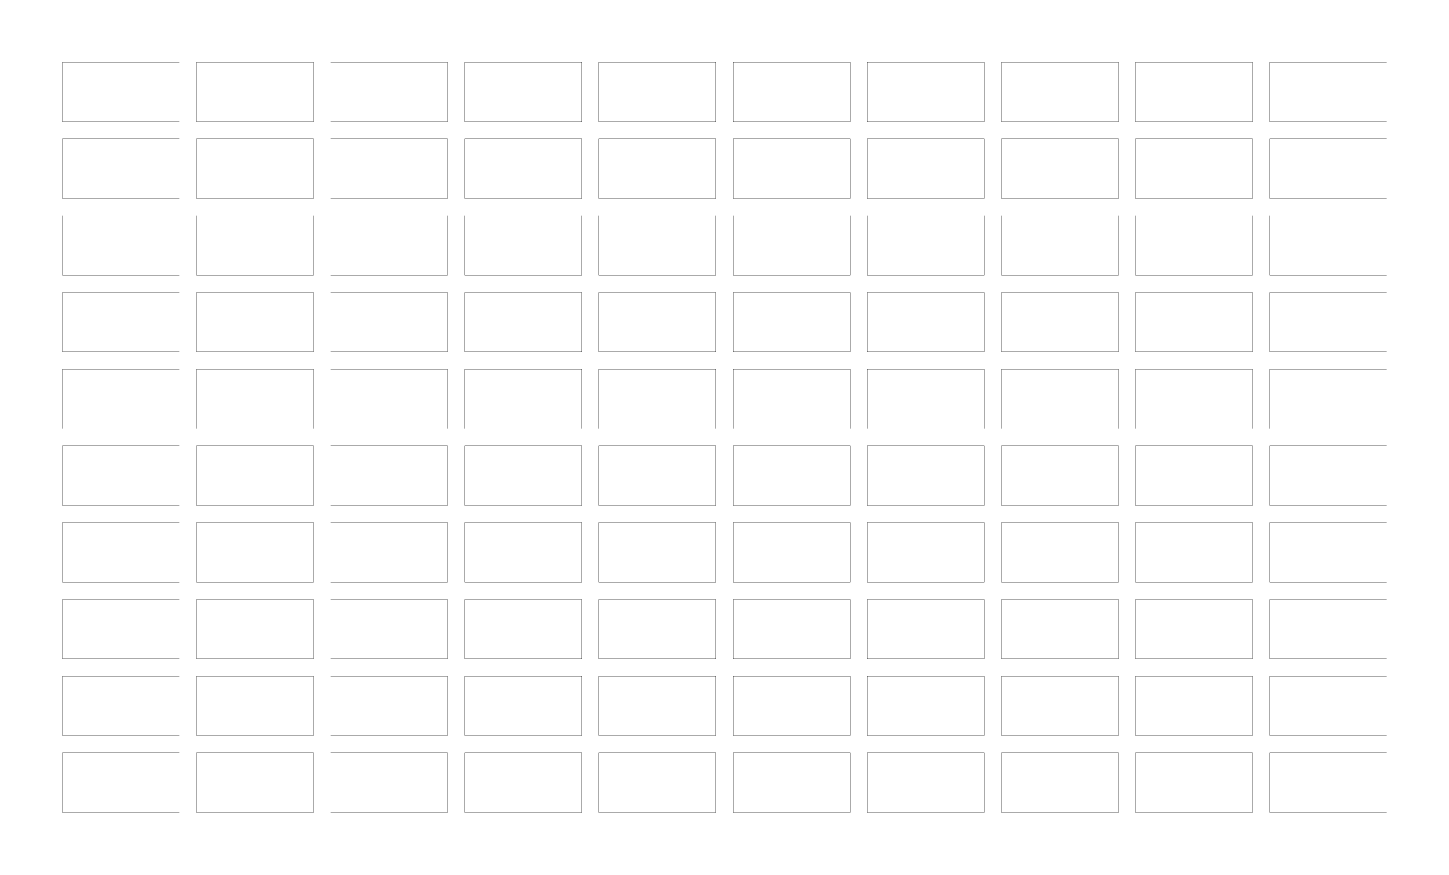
# Model space of a CAD drawing. Extents: x 2.8 to 52.6, y 3.8 to 33.1.
import ezdxf

# ---------------------------------------------------------------- set-up
doc = ezdxf.new("R2010")
doc.units = 0
doc.layers.get('0').update_dxf_attribs({"linetype": 'CONTINUOUS'})

msp = doc.modelspace()

# ---------------------------------------------------------------- linework, layer by layer
at = {"color": 0}
for points, const_width in [([(2.76839, 33.0951), (52.5942, 33.0951), (52.5942, 3.81342), (2.76839, 3.81342), (2.76839, 33.0951)], 0.00915), ([(3.99854, 31.8724), (8.18158, 31.8724), (8.18158, 29.7439), (3.99854, 29.7439), (3.99854, 31.8724)], 0.01042), ([(8.79676, 31.8724), (12.9798, 31.8724), (12.9798, 29.7439), (8.79676, 29.7439), (8.79676, 31.8724)], 0.01042), ([(13.595, 31.8724), (17.7781, 31.8724), (17.7781, 29.7439), (13.595, 29.7439), (13.595, 31.8724)], 0.01042), ([(18.3932, 31.8724), (22.5763, 31.8724), (22.5763, 29.7439), (18.3932, 29.7439), (18.3932, 31.8724)], 0.01042), ([(23.1915, 31.8724), (27.3744, 31.8724), (27.3744, 29.7439), (23.1915, 29.7439), (23.1915, 31.8724)], 0.01042), ([(27.9897, 31.8724), (32.1728, 31.8724), (32.1728, 29.7439), (27.9897, 29.7439), (27.9897, 31.8724)], 0.01042), ([(32.7879, 31.8724), (36.971, 31.8724), (36.971, 29.7439), (32.7879, 29.7439), (32.7879, 31.8724)], 0.01042), ([(37.5861, 31.8724), (41.7692, 31.8724), (41.7692, 29.7439), (37.5861, 29.7439), (37.5861, 31.8724)], 0.01042), ([(42.3843, 31.8724), (46.5675, 31.8724), (46.5675, 29.7439), (42.3843, 29.7439), (42.3843, 31.8724)], 0.01042), ([(47.1825, 31.8724), (51.3657, 31.8724), (51.3657, 29.7439), (47.1825, 29.7439), (47.1825, 31.8724)], 0.01042), ([(3.99854, 29.1288), (8.18158, 29.1288), (8.18158, 27.0003), (3.99854, 27.0003), (3.99854, 29.1288)], 0.01042), ([(8.79676, 29.1288), (12.9798, 29.1288), (12.9798, 27.0003), (8.79676, 27.0003), (8.79676, 29.1288)], 0.01042), ([(13.595, 29.1288), (17.7781, 29.1288), (17.7781, 27.0003), (13.595, 27.0003), (13.595, 29.1288)], 0.01042), ([(18.3932, 29.1288), (22.5763, 29.1288), (22.5763, 27.0003), (18.3932, 27.0003), (18.3932, 29.1288)], 0.01042), ([(23.1915, 29.1288), (27.3744, 29.1288), (27.3744, 27.0003), (23.1915, 27.0003), (23.1915, 29.1288)], 0.01042), ([(27.9897, 29.1288), (32.1728, 29.1288), (32.1728, 27.0003), (27.9897, 27.0003), (27.9897, 29.1288)], 0.01042), ([(32.7879, 29.1288), (36.971, 29.1288), (36.971, 27.0003), (32.7879, 27.0003), (32.7879, 29.1288)], 0.01042), ([(37.5861, 29.1288), (41.7692, 29.1288), (41.7692, 27.0003), (37.5861, 27.0003), (37.5861, 29.1288)], 0.01042), ([(42.3843, 29.1288), (46.5675, 29.1288), (46.5675, 27.0003), (42.3843, 27.0003), (42.3843, 29.1288)], 0.01042), ([(47.1825, 29.1288), (51.3657, 29.1288), (51.3657, 27.0003), (47.1825, 27.0003), (47.1825, 29.1288)], 0.01042), ([(3.99854, 26.3851), (8.18158, 26.3851), (8.18158, 24.2567), (3.99854, 24.2567), (3.99854, 26.3851)], 0.01042), ([(8.79676, 26.3851), (12.9798, 26.3851), (12.9798, 24.2567), (8.79676, 24.2567), (8.79676, 26.3851)], 0.01042), ([(13.595, 26.3851), (17.7781, 26.3851), (17.7781, 24.2567), (13.595, 24.2567), (13.595, 26.3851)], 0.01042), ([(18.3932, 26.3851), (22.5763, 26.3851), (22.5763, 24.2567), (18.3932, 24.2567), (18.3932, 26.3851)], 0.01042), ([(23.1915, 26.3851), (27.3744, 26.3851), (27.3744, 24.2567), (23.1915, 24.2567), (23.1915, 26.3851)], 0.01042), ([(27.9897, 26.3851), (32.1728, 26.3851), (32.1728, 24.2567), (27.9897, 24.2567), (27.9897, 26.3851)], 0.01042), ([(32.7879, 26.3851), (36.971, 26.3851), (36.971, 24.2567), (32.7879, 24.2567), (32.7879, 26.3851)], 0.01042), ([(37.5861, 26.3851), (41.7692, 26.3851), (41.7692, 24.2567), (37.5861, 24.2567), (37.5861, 26.3851)], 0.01042), ([(42.3843, 26.3851), (46.5675, 26.3851), (46.5675, 24.2567), (42.3843, 24.2567), (42.3843, 26.3851)], 0.01042), ([(47.1825, 26.3851), (51.3657, 26.3851), (51.3657, 24.2567), (47.1825, 24.2567), (47.1825, 26.3851)], 0.01042), ([(3.99854, 23.6415), (8.18158, 23.6415), (8.18158, 21.5132), (3.99854, 21.5132), (3.99854, 23.6415)], 0.01042), ([(8.79676, 23.6415), (12.9798, 23.6415), (12.9798, 21.5132), (8.79676, 21.5132), (8.79676, 23.6415)], 0.01042), ([(13.595, 23.6415), (17.7781, 23.6415), (17.7781, 21.5132), (13.595, 21.5132), (13.595, 23.6415)], 0.01042), ([(18.3932, 23.6415), (22.5763, 23.6415), (22.5763, 21.5132), (18.3932, 21.5132), (18.3932, 23.6415)], 0.01042), ([(23.1915, 23.6415), (27.3744, 23.6415), (27.3744, 21.5132), (23.1915, 21.5132), (23.1915, 23.6415)], 0.01042), ([(27.9897, 23.6415), (32.1728, 23.6415), (32.1728, 21.5132), (27.9897, 21.5132), (27.9897, 23.6415)], 0.01042), ([(32.7879, 23.6415), (36.971, 23.6415), (36.971, 21.5132), (32.7879, 21.5132), (32.7879, 23.6415)], 0.01042), ([(37.5861, 23.6415), (41.7692, 23.6415), (41.7692, 21.5132), (37.5861, 21.5132), (37.5861, 23.6415)], 0.01042), ([(42.3843, 23.6415), (46.5675, 23.6415), (46.5675, 21.5132), (42.3843, 21.5132), (42.3843, 23.6415)], 0.01042), ([(47.1825, 23.6415), (51.3657, 23.6415), (51.3657, 21.5132), (47.1825, 21.5132), (47.1825, 23.6415)], 0.01042), ([(3.99854, 20.8981), (8.18158, 20.8981), (8.18158, 18.7696), (3.99854, 18.7696), (3.99854, 20.8981)], 0.01042), ([(8.79676, 20.8981), (12.9798, 20.8981), (12.9798, 18.7696), (8.79676, 18.7696), (8.79676, 20.8981)], 0.01042), ([(13.595, 20.8981), (17.7781, 20.8981), (17.7781, 18.7696), (13.595, 18.7696), (13.595, 20.8981)], 0.01042), ([(18.3932, 20.8981), (22.5763, 20.8981), (22.5763, 18.7696), (18.3932, 18.7696), (18.3932, 20.8981)], 0.01042), ([(23.1915, 20.8981), (27.3744, 20.8981), (27.3744, 18.7696), (23.1915, 18.7696), (23.1915, 20.8981)], 0.01042), ([(27.9897, 20.8981), (32.1728, 20.8981), (32.1728, 18.7696), (27.9897, 18.7696), (27.9897, 20.8981)], 0.01042), ([(32.7879, 20.8981), (36.971, 20.8981), (36.971, 18.7696), (32.7879, 18.7696), (32.7879, 20.8981)], 0.01042), ([(37.5861, 20.8981), (41.7692, 20.8981), (41.7692, 18.7696), (37.5861, 18.7696), (37.5861, 20.8981)], 0.01042), ([(42.3843, 20.8981), (46.5675, 20.8981), (46.5675, 18.7696), (42.3843, 18.7696), (42.3843, 20.8981)], 0.01042), ([(47.1825, 20.8981), (51.3657, 20.8981), (51.3657, 18.7696), (47.1825, 18.7696), (47.1825, 20.8981)], 0.01042), ([(3.99854, 18.1543), (8.18158, 18.1543), (8.18158, 16.026), (3.99854, 16.026), (3.99854, 18.1543)], 0.01042), ([(8.79676, 18.1543), (12.9798, 18.1543), (12.9798, 16.026), (8.79676, 16.026), (8.79676, 18.1543)], 0.01042), ([(13.595, 18.1543), (17.7781, 18.1543), (17.7781, 16.026), (13.595, 16.026), (13.595, 18.1543)], 0.01042), ([(18.3932, 18.1543), (22.5763, 18.1543), (22.5763, 16.026), (18.3932, 16.026), (18.3932, 18.1543)], 0.01042), ([(23.1915, 18.1543), (27.3744, 18.1543), (27.3744, 16.026), (23.1915, 16.026), (23.1915, 18.1543)], 0.01042), ([(27.9897, 18.1543), (32.1728, 18.1543), (32.1728, 16.026), (27.9897, 16.026), (27.9897, 18.1543)], 0.01042), ([(32.7879, 18.1543), (36.971, 18.1543), (36.971, 16.026), (32.7879, 16.026), (32.7879, 18.1543)], 0.01042), ([(37.5861, 18.1543), (41.7692, 18.1543), (41.7692, 16.026), (37.5861, 16.026), (37.5861, 18.1543)], 0.01042), ([(42.3843, 18.1543), (46.5675, 18.1543), (46.5675, 16.026), (42.3843, 16.026), (42.3843, 18.1543)], 0.01042), ([(47.1825, 18.1543), (51.3657, 18.1543), (51.3657, 16.026), (47.1825, 16.026), (47.1825, 18.1543)], 0.01042), ([(3.99854, 15.4108), (8.18158, 15.4108), (8.18158, 13.2824), (3.99854, 13.2824), (3.99854, 15.4108)], 0.01042), ([(8.79676, 15.4108), (12.9798, 15.4108), (12.9798, 13.2824), (8.79676, 13.2824), (8.79676, 15.4108)], 0.01042), ([(13.595, 15.4108), (17.7781, 15.4108), (17.7781, 13.2824), (13.595, 13.2824), (13.595, 15.4108)], 0.01042), ([(18.3932, 15.4108), (22.5763, 15.4108), (22.5763, 13.2824), (18.3932, 13.2824), (18.3932, 15.4108)], 0.01042), ([(23.1915, 15.4108), (27.3744, 15.4108), (27.3744, 13.2824), (23.1915, 13.2824), (23.1915, 15.4108)], 0.01042), ([(27.9897, 15.4108), (32.1728, 15.4108), (32.1728, 13.2824), (27.9897, 13.2824), (27.9897, 15.4108)], 0.01042), ([(32.7879, 15.4108), (36.971, 15.4108), (36.971, 13.2824), (32.7879, 13.2824), (32.7879, 15.4108)], 0.01042), ([(37.5861, 15.4108), (41.7692, 15.4108), (41.7692, 13.2824), (37.5861, 13.2824), (37.5861, 15.4108)], 0.01042), ([(42.3843, 15.4108), (46.5675, 15.4108), (46.5675, 13.2824), (42.3843, 13.2824), (42.3843, 15.4108)], 0.01042), ([(47.1825, 15.4108), (51.3657, 15.4108), (51.3657, 13.2824), (47.1825, 13.2824), (47.1825, 15.4108)], 0.01042), ([(3.99854, 12.6672), (8.18158, 12.6672), (8.18158, 10.5387), (3.99854, 10.5387), (3.99854, 12.6672)], 0.01042), ([(8.79676, 12.6672), (12.9798, 12.6672), (12.9798, 10.5387), (8.79676, 10.5387), (8.79676, 12.6672)], 0.01042), ([(13.595, 12.6672), (17.7781, 12.6672), (17.7781, 10.5387), (13.595, 10.5387), (13.595, 12.6672)], 0.01042), ([(18.3932, 12.6672), (22.5763, 12.6672), (22.5763, 10.5387), (18.3932, 10.5387), (18.3932, 12.6672)], 0.01042), ([(23.1915, 12.6672), (27.3744, 12.6672), (27.3744, 10.5387), (23.1915, 10.5387), (23.1915, 12.6672)], 0.01042), ([(27.9897, 12.6672), (32.1728, 12.6672), (32.1728, 10.5387), (27.9897, 10.5387), (27.9897, 12.6672)], 0.01042), ([(32.7879, 12.6672), (36.971, 12.6672), (36.971, 10.5387), (32.7879, 10.5387), (32.7879, 12.6672)], 0.01042), ([(37.5861, 12.6672), (41.7692, 12.6672), (41.7692, 10.5387), (37.5861, 10.5387), (37.5861, 12.6672)], 0.01042), ([(42.3843, 12.6672), (46.5675, 12.6672), (46.5675, 10.5387), (42.3843, 10.5387), (42.3843, 12.6672)], 0.01042), ([(47.1825, 12.6672), (51.3657, 12.6672), (51.3657, 10.5387), (47.1825, 10.5387), (47.1825, 12.6672)], 0.01042), ([(3.99854, 9.9235), (8.18158, 9.9235), (8.18158, 7.79508), (3.99854, 7.79508), (3.99854, 9.9235)], 0.01042), ([(8.79676, 9.9235), (12.9798, 9.9235), (12.9798, 7.79508), (8.79676, 7.79508), (8.79676, 9.9235)], 0.01042), ([(13.595, 9.9235), (17.7781, 9.9235), (17.7781, 7.79508), (13.595, 7.79508), (13.595, 9.9235)], 0.01042), ([(18.3932, 9.9235), (22.5763, 9.9235), (22.5763, 7.79508), (18.3932, 7.79508), (18.3932, 9.9235)], 0.01042), ([(23.1915, 9.9235), (27.3744, 9.9235), (27.3744, 7.79508), (23.1915, 7.79508), (23.1915, 9.9235)], 0.01042), ([(27.9897, 9.9235), (32.1728, 9.9235), (32.1728, 7.79508), (27.9897, 7.79508), (27.9897, 9.9235)], 0.01042), ([(32.7879, 9.9235), (36.971, 9.9235), (36.971, 7.79508), (32.7879, 7.79508), (32.7879, 9.9235)], 0.01042), ([(37.5861, 9.9235), (41.7692, 9.9235), (41.7692, 7.79508), (37.5861, 7.79508), (37.5861, 9.9235)], 0.01042), ([(42.3843, 9.9235), (46.5675, 9.9235), (46.5675, 7.79508), (42.3843, 7.79508), (42.3843, 9.9235)], 0.01042), ([(47.1825, 9.9235), (51.3657, 9.9235), (51.3657, 7.79508), (47.1825, 7.79508), (47.1825, 9.9235)], 0.01042), ([(3.99854, 7.17996), (8.18158, 7.17996), (8.18158, 5.05154), (3.99854, 5.05154), (3.99854, 7.17996)], 0.01042), ([(8.79676, 7.17996), (12.9798, 7.17996), (12.9798, 5.05154), (8.79676, 5.05154), (8.79676, 7.17996)], 0.01042), ([(13.595, 7.17996), (17.7781, 7.17996), (17.7781, 5.05154), (13.595, 5.05154), (13.595, 7.17996)], 0.01042), ([(18.3932, 7.17996), (22.5763, 7.17996), (22.5763, 5.05154), (18.3932, 5.05154), (18.3932, 7.17996)], 0.01042), ([(23.1915, 7.17996), (27.3744, 7.17996), (27.3744, 5.05154), (23.1915, 5.05154), (23.1915, 7.17996)], 0.01042), ([(27.9897, 7.17996), (32.1728, 7.17996), (32.1728, 5.05154), (27.9897, 5.05154), (27.9897, 7.17996)], 0.01042), ([(32.7879, 7.17996), (36.971, 7.17996), (36.971, 5.05154), (32.7879, 5.05154), (32.7879, 7.17996)], 0.01042), ([(37.5861, 7.17996), (41.7692, 7.17996), (41.7692, 5.05154), (37.5861, 5.05154), (37.5861, 7.17996)], 0.01042), ([(42.3843, 7.17996), (46.5675, 7.17996), (46.5675, 5.05154), (42.3843, 5.05154), (42.3843, 7.17996)], 0.01042), ([(47.1825, 7.17996), (51.3657, 7.17996), (51.3657, 5.05154), (47.1825, 5.05154), (47.1825, 7.17996)], 0.01042)]:
    msp.add_lwpolyline(points, close=True, dxfattribs=dict(at, const_width=const_width))

doc.saveas('drawing.dxf')
